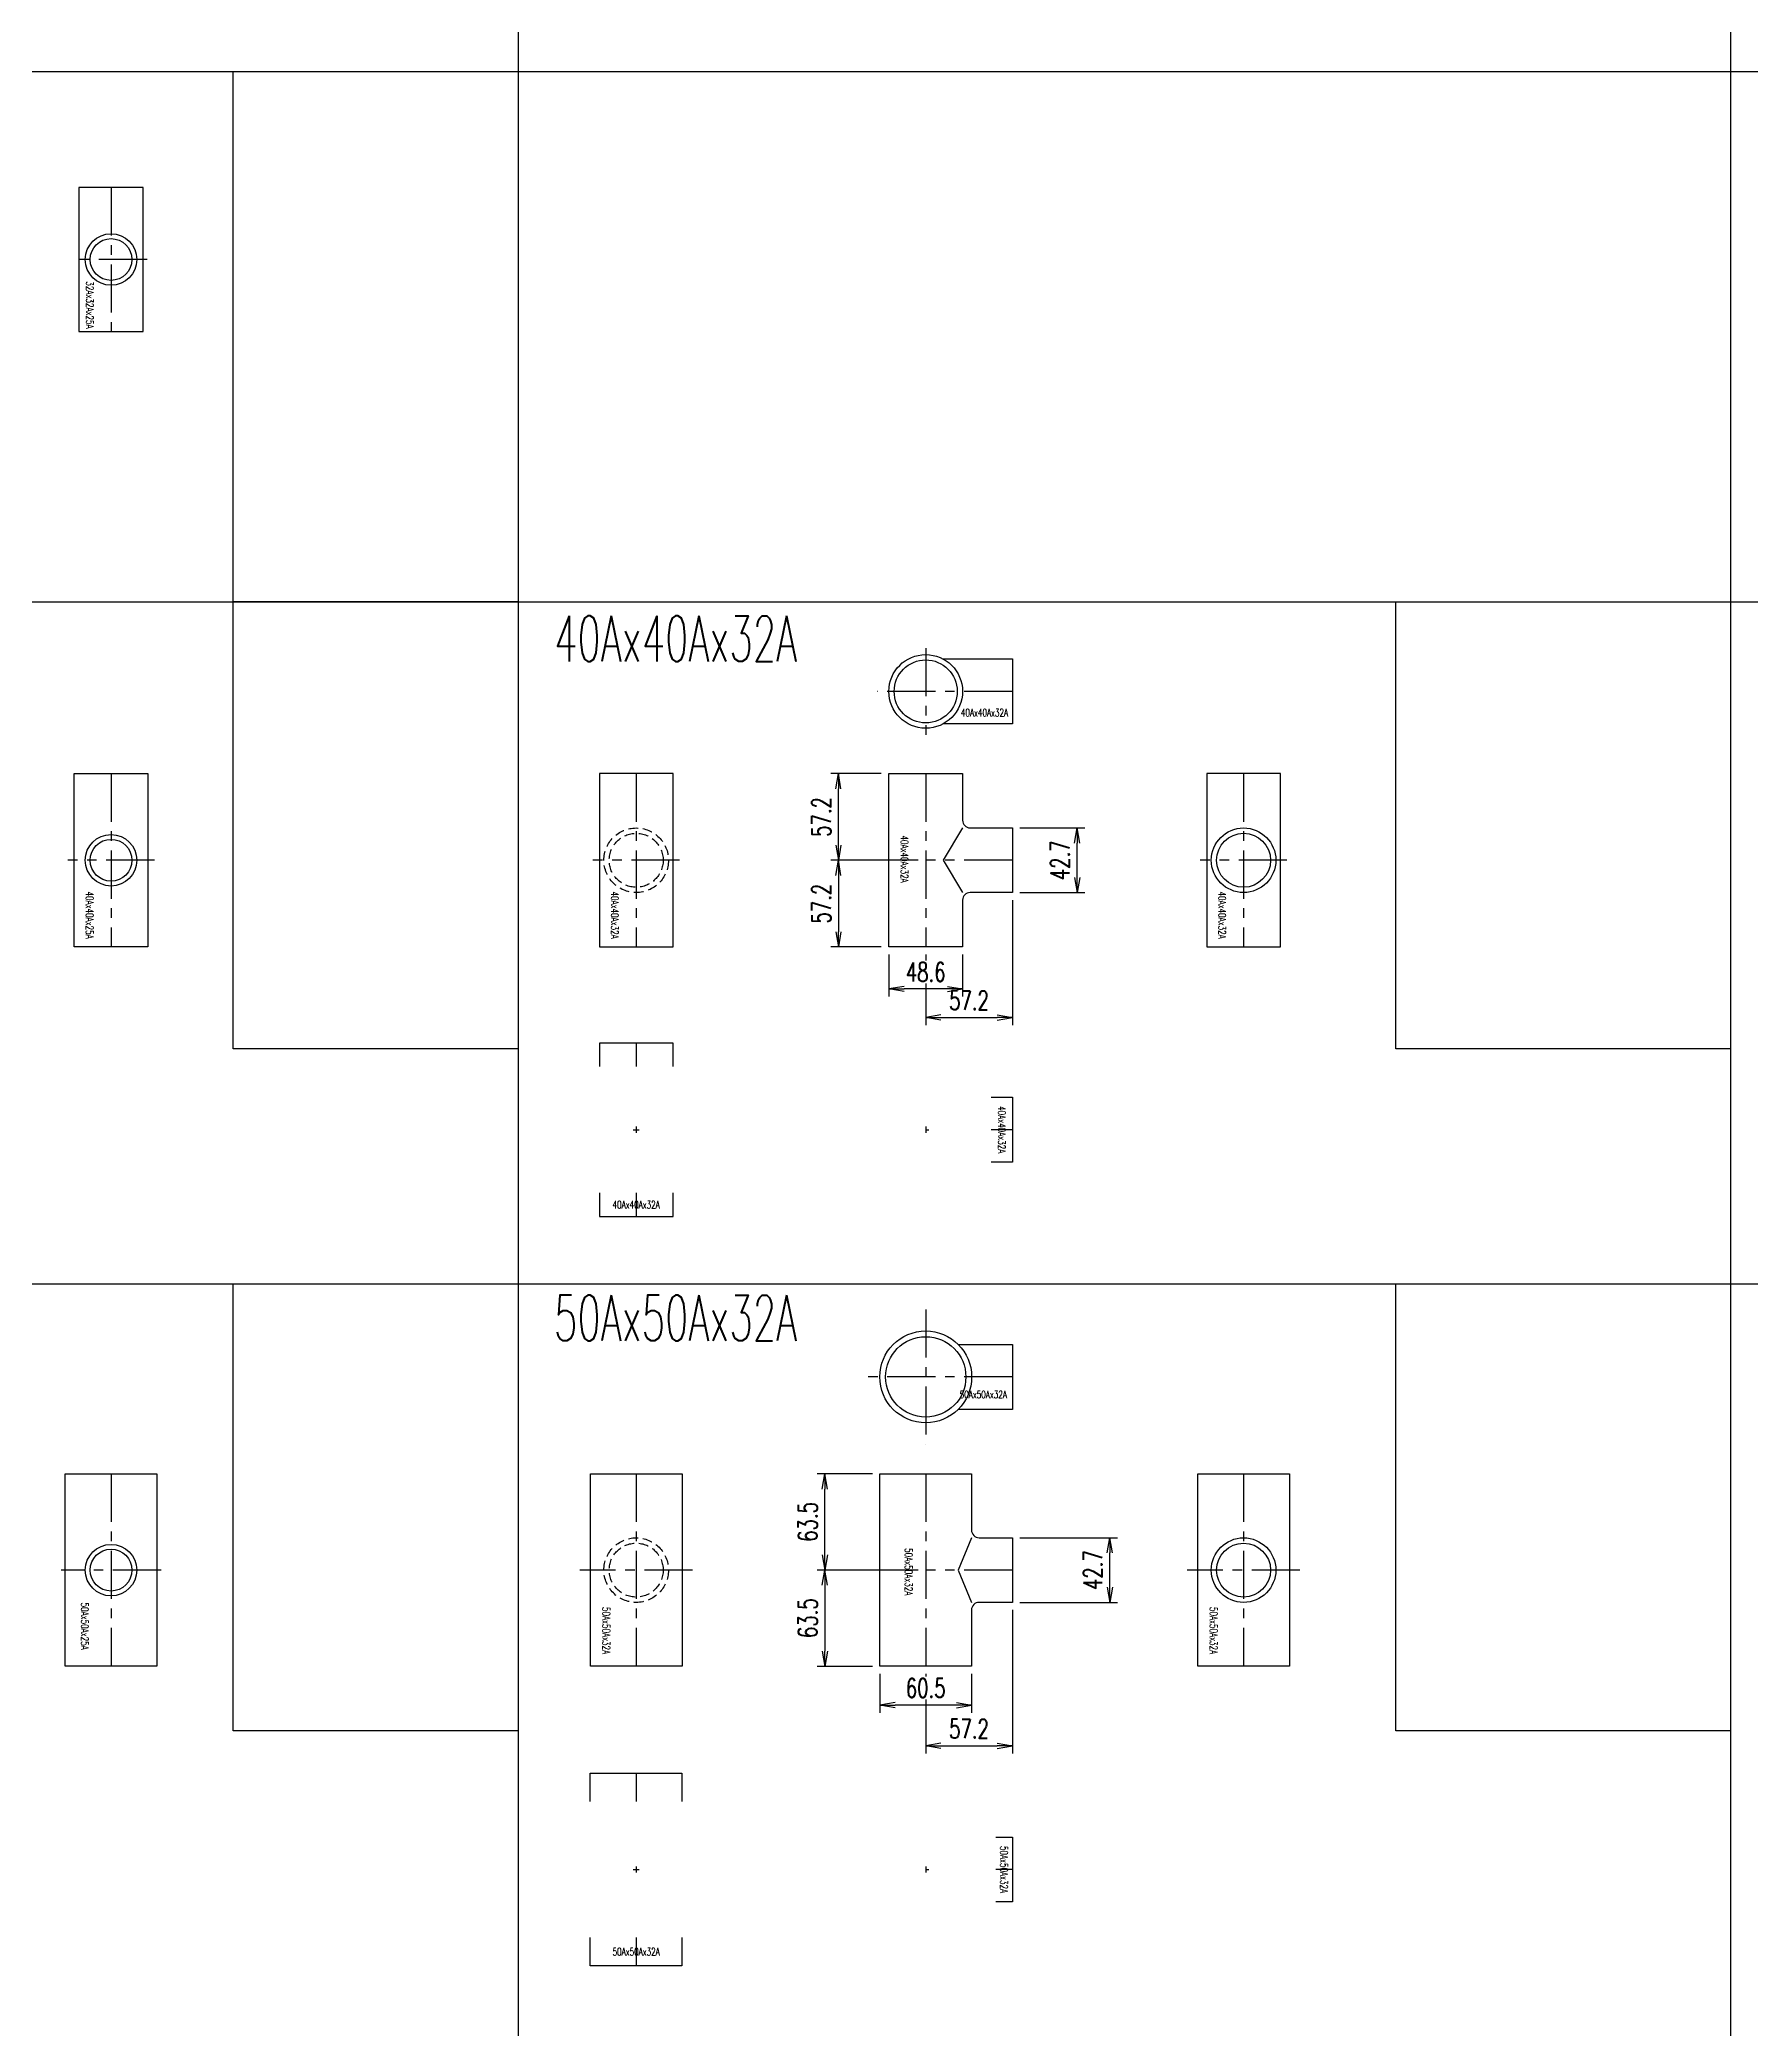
# Model space of a CAD drawing. Header units: millimetres. Extents: x 2090 to 42062, y -14812 to 2738.
# Drawn here: x 10470 to 11598, y -294 to 1019 of the extents above; entities that cross this region are included whole.
import ezdxf

# ---------------------------------------------------------------- set-up
doc = ezdxf.new("R2010")
doc.units = ezdxf.units.MM
doc.header["$PDMODE"] = 35
doc.linetypes.add('CENTER', pattern=[50.8, 31.75, -6.35, 6.35, -6.35])
doc.linetypes.add('HIDDEN', pattern=[9.525, 6.35, -3.175])
for name, color, linetype in [('#配管（SUS)', 220, 'Continuous'), ('DIM', 1, 'Continuous'), ('skeleton', 7, 'Continuous')]:
    doc.layers.add(name, color=color, linetype=linetype)
doc.styles.add('kpk', font='romans.shx', dxfattribs={"width": 0.7, "bigfont": 'extfont2.shx'})
doc.styles.get("Standard").update_dxf_attribs({"font": 'romans.shx', "bigfont": 'extfont.shx'})
doc.dimstyles.new('1／5～KPK', dxfattribs={"dimscale": 5, "dimtxt": 2.5, "dimasz": 2, "dimexe": 1, "dimexo": 1, "dimgap": 1, "dimtad": 3, "dimdsep": 46, "dimtxsty": 'kpk', "dimblk": 'OPEN', "dimcen": 2.5, "dimclrd": 9, "dimclre": 9, "dimclrt": 4, "dimadec": 1, "dimazin": 2, "dimtfac": 1, "dimtmove": 0, "dimatfit": 2, "dimldrblk": 'OPEN', "dimfxl": 1, "dimtfill": 1, "dimlwd": -1, "dimlwe": -1, "dimarcsym": 1})

# ---------------------------------------------------------------- blocks, each defined once
blk = doc.blocks.new('_Open')
at = {"color": 0, "linetype": 'ByBlock', "lineweight": -2}
for p, q in [((-1, 0.17), (0, 0)), ((-1, -0.17), (0, 0)), ((0, 0), (-1, 0))]:
    blk.add_line(p, q, dxfattribs=at)
blk = doc.blocks.new('*D317')
at = {"layer": '#配管（SUS)', "color": 9, "transparency": 16777216}
for p, q in [((11024.9, 534.3), (10991.6, 534.3)), ((10996.6, 487.1), (10996.6, 524.3)), ((11049.2, 477.1), (10991.6, 477.1))]:
    blk.add_line(p, q, dxfattribs=at)
at = {"layer": 'Defpoints', "color": 0, "linetype": 'CENTER', "transparency": 16777216}
for p in [(10996.6, 534.3), (11029.9, 534.3), (11054.2, 477.1)]:
    blk.add_point(p, dxfattribs=at)
at = {"layer": '#配管（SUS)', "color": 9, "linetype": 'CENTER', "transparency": 16777216, "xscale": 10, "yscale": 10, "zscale": 10}
for p, rotation in [((10996.6, 534.3), 90), ((10996.6, 477.1), 270)]:
    blk.add_blockref('_Open', p, dxfattribs=dict(at, rotation=rotation))
at = {"layer": '#配管（SUS)', "color": 4, "linetype": 'CENTER', "transparency": 16777216, "insert": (10985.4, 505.7), "char_height": 12.5, "attachment_point": 5, "rotation": 90, "style": 'kpk', "bg_fill": 3, "box_fill_scale": 1.1, "bg_fill_color": 256, "bg_fill_true_color": 13158600, "bg_fill_transparency": 0}
blk.add_mtext('57.2', dxfattribs=at)
blk = doc.blocks.new('*D318')
at = {"layer": '#配管（SUS)', "color": 9, "transparency": 16777216}
for p, q in [((11049.2, 477.1), (10991.6, 477.1)), ((10996.6, 467.1), (10996.6, 429.9)), ((11024.9, 419.9), (10991.6, 419.9))]:
    blk.add_line(p, q, dxfattribs=at)
at = {"layer": 'Defpoints', "color": 0, "linetype": 'CENTER', "transparency": 16777216}
for p in [(11054.2, 477.1), (10996.6, 419.9), (11029.9, 419.9)]:
    blk.add_point(p, dxfattribs=at)
at = {"layer": '#配管（SUS)', "color": 9, "linetype": 'CENTER', "transparency": 16777216, "xscale": 10, "yscale": 10, "zscale": 10}
for p, rotation in [((10996.6, 477.1), 90), ((10996.6, 419.9), 270)]:
    blk.add_blockref('_Open', p, dxfattribs=dict(at, rotation=rotation))
at = {"layer": '#配管（SUS)', "color": 4, "linetype": 'CENTER', "transparency": 16777216, "insert": (10985.4, 448.5), "char_height": 12.5, "attachment_point": 5, "rotation": 90, "style": 'kpk', "bg_fill": 3, "box_fill_scale": 1.1, "bg_fill_color": 256, "bg_fill_true_color": 13158600, "bg_fill_transparency": 0}
blk.add_mtext('57.2', dxfattribs=at)
blk = doc.blocks.new('*D319')
at = {"layer": 'Defpoints', "color": 0, "linetype": 'ByBlock', "transparency": 16777216}
for p in [(11111.4, 455.8), (11054.2, 419.9), (11111.4, 373.4)]:
    blk.add_point(p, dxfattribs=at)
at = {"layer": 'DIM', "color": 9, "transparency": 16777216}
for p, q in [((11111.4, 450.8), (11111.4, 368.4)), ((11054.2, 414.9), (11054.2, 368.4)), ((11064.2, 373.4), (11101.4, 373.4))]:
    blk.add_line(p, q, dxfattribs=at)
at = {"layer": 'DIM', "color": 9, "linetype": 'ByBlock', "transparency": 16777216, "xscale": 10, "yscale": 10, "zscale": 10, "rotation": 180}
blk.add_blockref('_Open', (11054.2, 373.4), dxfattribs=at)
at = {"layer": 'DIM', "color": 9, "linetype": 'ByBlock', "transparency": 16777216, "xscale": 10, "yscale": 10, "zscale": 10}
blk.add_blockref('_Open', (11111.4, 373.4), dxfattribs=at)
at = {"layer": 'DIM', "color": 4, "linetype": 'ByBlock', "transparency": 16777216, "insert": (11082.8, 384.7), "char_height": 12.5, "attachment_point": 5, "style": 'kpk', "bg_fill": 3, "box_fill_scale": 1.1, "bg_fill_color": 256, "bg_fill_true_color": 13158600, "bg_fill_transparency": 0}
blk.add_mtext('57.2', dxfattribs=at)
blk = doc.blocks.new('*D320')
at = {"layer": 'Defpoints', "color": 0, "linetype": 'ByBlock', "transparency": 16777216}
for p in [(11029.9, 419.9), (11078.5, 419.9), (11029.9, 392.2)]:
    blk.add_point(p, dxfattribs=at)
at = {"layer": 'DIM', "color": 9, "transparency": 16777216}
for p, q in [((11029.9, 414.9), (11029.9, 387.2)), ((11078.5, 414.9), (11078.5, 387.2)), ((11068.5, 392.2), (11039.9, 392.2))]:
    blk.add_line(p, q, dxfattribs=at)
at = {"layer": 'DIM', "color": 9, "linetype": 'ByBlock', "transparency": 16777216, "xscale": 10, "yscale": 10, "zscale": 10, "rotation": 180}
blk.add_blockref('_Open', (11029.9, 392.2), dxfattribs=at)
at = {"layer": 'DIM', "color": 9, "linetype": 'ByBlock', "transparency": 16777216, "xscale": 10, "yscale": 10, "zscale": 10}
blk.add_blockref('_Open', (11078.5, 392.2), dxfattribs=at)
at = {"layer": 'DIM', "color": 4, "linetype": 'ByBlock', "transparency": 16777216, "insert": (11054.2, 403.4), "char_height": 12.5, "attachment_point": 5, "style": 'kpk', "bg_fill": 3, "box_fill_scale": 1.1, "bg_fill_color": 256, "bg_fill_true_color": 13158600, "bg_fill_transparency": 0}
blk.add_mtext('48.6', dxfattribs=at)
blk = doc.blocks.new('*D321')
at = {"layer": 'Defpoints', "color": 0, "linetype": 'ByBlock', "transparency": 16777216}
for p in [(11111.4, 498.5), (11154.2, 498.5), (11111.4, 455.8)]:
    blk.add_point(p, dxfattribs=at)
at = {"layer": 'DIM', "color": 9, "transparency": 16777216}
for p, q in [((11116.4, 498.5), (11159.2, 498.5)), ((11154.2, 465.8), (11154.2, 488.5)), ((11116.4, 455.8), (11159.2, 455.8))]:
    blk.add_line(p, q, dxfattribs=at)
at = {"layer": 'DIM', "color": 9, "linetype": 'ByBlock', "transparency": 16777216, "xscale": 10, "yscale": 10, "zscale": 10}
for p, rotation in [((11154.2, 498.5), 90), ((11154.2, 455.8), 270)]:
    blk.add_blockref('_Open', p, dxfattribs=dict(at, rotation=rotation))
at = {"layer": 'DIM', "color": 4, "linetype": 'ByBlock', "transparency": 16777216, "insert": (11142.9, 477.1), "char_height": 12.5, "attachment_point": 5, "rotation": 90, "style": 'kpk', "bg_fill": 3, "box_fill_scale": 1.1, "bg_fill_color": 256, "bg_fill_true_color": 13158600, "bg_fill_transparency": 0}
blk.add_mtext('42.7', dxfattribs=at)
blk = doc.blocks.new('*D322')
at = {"layer": 'Defpoints', "color": 0, "linetype": 'ByBlock', "transparency": 16777216}
for p in [(10987.7, 72.2), (11024, 72.2), (11054.2, 8.7)]:
    blk.add_point(p, dxfattribs=at)
at = {"layer": 'DIM', "color": 9, "transparency": 16777216}
for p, q in [((11019, 72.2), (10982.7, 72.2)), ((10987.7, 18.7), (10987.7, 62.2)), ((11049.2, 8.7), (10982.7, 8.7))]:
    blk.add_line(p, q, dxfattribs=at)
at = {"layer": 'DIM', "color": 9, "linetype": 'ByBlock', "transparency": 16777216, "xscale": 10, "yscale": 10, "zscale": 10}
for p, rotation in [((10987.7, 72.2), 90), ((10987.7, 8.7), 270)]:
    blk.add_blockref('_Open', p, dxfattribs=dict(at, rotation=rotation))
at = {"layer": 'DIM', "color": 4, "linetype": 'ByBlock', "transparency": 16777216, "insert": (10976.4, 40.5), "char_height": 12.5, "attachment_point": 5, "rotation": 90, "style": 'kpk', "bg_fill": 3, "box_fill_scale": 1.1, "bg_fill_color": 256, "bg_fill_true_color": 13158600, "bg_fill_transparency": 0}
blk.add_mtext('63.5', dxfattribs=at)
blk = doc.blocks.new('*D323')
at = {"layer": 'Defpoints', "color": 0, "linetype": 'ByBlock', "transparency": 16777216}
for p in [(11054.2, 8.7), (10987.7, -54.8), (11024, -54.8)]:
    blk.add_point(p, dxfattribs=at)
at = {"layer": 'DIM', "color": 9, "transparency": 16777216}
for p, q in [((11049.2, 8.7), (10982.7, 8.7)), ((10987.7, -1.3), (10987.7, -44.8)), ((11019, -54.8), (10982.7, -54.8))]:
    blk.add_line(p, q, dxfattribs=at)
at = {"layer": 'DIM', "color": 9, "linetype": 'ByBlock', "transparency": 16777216, "xscale": 10, "yscale": 10, "zscale": 10}
for p, rotation in [((10987.7, 8.7), 90), ((10987.7, -54.8), 270)]:
    blk.add_blockref('_Open', p, dxfattribs=dict(at, rotation=rotation))
at = {"layer": 'DIM', "color": 4, "linetype": 'ByBlock', "transparency": 16777216, "insert": (10976.4, -23), "char_height": 12.5, "attachment_point": 5, "rotation": 90, "style": 'kpk', "bg_fill": 3, "box_fill_scale": 1.1, "bg_fill_color": 256, "bg_fill_true_color": 13158600, "bg_fill_transparency": 0}
blk.add_mtext('63.5', dxfattribs=at)
blk = doc.blocks.new('*D324')
at = {"layer": 'Defpoints', "color": 0, "linetype": 'ByBlock', "transparency": 16777216}
for p in [(11111.4, -12.6), (11054.2, -54.8), (11111.4, -107.3)]:
    blk.add_point(p, dxfattribs=at)
at = {"layer": 'DIM', "color": 9, "transparency": 16777216}
for p, q in [((11111.4, -17.6), (11111.4, -112.3)), ((11054.2, -59.8), (11054.2, -112.3)), ((11064.2, -107.3), (11101.4, -107.3))]:
    blk.add_line(p, q, dxfattribs=at)
at = {"layer": 'DIM', "color": 9, "linetype": 'ByBlock', "transparency": 16777216, "xscale": 10, "yscale": 10, "zscale": 10, "rotation": 180}
blk.add_blockref('_Open', (11054.2, -107.3), dxfattribs=at)
at = {"layer": 'DIM', "color": 9, "linetype": 'ByBlock', "transparency": 16777216, "xscale": 10, "yscale": 10, "zscale": 10}
blk.add_blockref('_Open', (11111.4, -107.3), dxfattribs=at)
at = {"layer": 'DIM', "color": 4, "linetype": 'ByBlock', "transparency": 16777216, "insert": (11082.8, -96), "char_height": 12.5, "attachment_point": 5, "style": 'kpk', "bg_fill": 3, "box_fill_scale": 1.1, "bg_fill_color": 256, "bg_fill_true_color": 13158600, "bg_fill_transparency": 0}
blk.add_mtext('57.2', dxfattribs=at)
blk = doc.blocks.new('*D325')
at = {"layer": 'Defpoints', "color": 0, "linetype": 'ByBlock', "transparency": 16777216}
for p in [(11024, -54.8), (11084.5, -54.8), (11024, -80.4)]:
    blk.add_point(p, dxfattribs=at)
at = {"layer": 'DIM', "color": 9, "transparency": 16777216}
for p, q in [((11024, -59.8), (11024, -85.4)), ((11084.5, -59.8), (11084.5, -85.4)), ((11074.5, -80.4), (11034, -80.4))]:
    blk.add_line(p, q, dxfattribs=at)
at = {"layer": 'DIM', "color": 9, "linetype": 'ByBlock', "transparency": 16777216, "xscale": 10, "yscale": 10, "zscale": 10, "rotation": 180}
blk.add_blockref('_Open', (11024, -80.4), dxfattribs=at)
at = {"layer": 'DIM', "color": 9, "linetype": 'ByBlock', "transparency": 16777216, "xscale": 10, "yscale": 10, "zscale": 10}
blk.add_blockref('_Open', (11084.5, -80.4), dxfattribs=at)
at = {"layer": 'DIM', "color": 4, "linetype": 'ByBlock', "transparency": 16777216, "insert": (11054.2, -69.1), "char_height": 12.5, "attachment_point": 5, "style": 'kpk', "bg_fill": 3, "box_fill_scale": 1.1, "bg_fill_color": 256, "bg_fill_true_color": 13158600, "bg_fill_transparency": 0}
blk.add_mtext('60.5', dxfattribs=at)
blk = doc.blocks.new('*D326')
at = {"layer": 'Defpoints', "color": 0, "linetype": 'ByBlock', "transparency": 16777216}
for p in [(11111.4, 30.1), (11175.7, 30.1), (11111.4, -12.6)]:
    blk.add_point(p, dxfattribs=at)
at = {"layer": 'DIM', "color": 9, "transparency": 16777216}
for p, q in [((11116.4, 30.1), (11180.7, 30.1)), ((11175.7, -2.6), (11175.7, 20.1)), ((11116.4, -12.6), (11180.7, -12.6))]:
    blk.add_line(p, q, dxfattribs=at)
at = {"layer": 'DIM', "color": 9, "linetype": 'ByBlock', "transparency": 16777216, "xscale": 10, "yscale": 10, "zscale": 10}
for p, rotation in [((11175.7, 30.1), 90), ((11175.7, -12.6), 270)]:
    blk.add_blockref('_Open', p, dxfattribs=dict(at, rotation=rotation))
at = {"layer": 'DIM', "color": 4, "linetype": 'ByBlock', "transparency": 16777216, "insert": (11164.5, 8.7), "char_height": 12.5, "attachment_point": 5, "rotation": 90, "style": 'kpk', "bg_fill": 3, "box_fill_scale": 1.1, "bg_fill_color": 256, "bg_fill_true_color": 13158600, "bg_fill_transparency": 0}
blk.add_mtext('42.7', dxfattribs=at)
blk = doc.blocks.new('（SUS)32A×25A-RT-2')
at = {"layer": '#配管（SUS)', "color": 2, "linetype": 'CENTER'}
for p, q in [((0, 47.6), (0, -47.6)), ((23.8, 0), (-23.8, 0))]:
    blk.add_line(p, q, dxfattribs=at)
at = {"layer": '#配管（SUS)', "color": 0, "linetype": 'ByBlock'}
blk.add_lwpolyline([(-21.3, 47.6), (-21.3, -47.6), (21.3, -47.6), (21.3, 47.6)], close=True, dxfattribs=at)
for radius in [17, 13.8]:
    blk.add_circle((0, 0), radius, dxfattribs=at)
at = {"layer": 'Defpoints', "color": 5, "insert": (-14, -30), "char_height": 5, "attachment_point": 5, "rotation": 270}
blk.add_mtext('{\\W0.7;32Ax32Ax25A}', dxfattribs=at)
blk = doc.blocks.new('（SUS)40A×25A-RT-2')
at = {"layer": '#配管（SUS)', "color": 2, "linetype": 'CENTER'}
for p, q in [((0, 57.2), (0, -57.2)), ((28.6, 0), (-28.6, 0))]:
    blk.add_line(p, q, dxfattribs=at)
at = {"layer": '#配管（SUS)', "color": 0, "linetype": 'ByBlock'}
blk.add_lwpolyline([(24.3, 57.2), (24.3, -57.2), (-24.3, -57.2), (-24.3, 57.2)], close=True, dxfattribs=at)
for radius in [17, 13.8]:
    blk.add_circle((0, 0), radius, dxfattribs=at)
at = {"layer": 'Defpoints', "color": 5, "insert": (-14.1, -36.2), "char_height": 5, "attachment_point": 5, "rotation": 270}
blk.add_mtext('{\\W0.7;40Ax40Ax25A}', dxfattribs=at)
blk = doc.blocks.new('（SUS)50A×25A-RT-')
at = {"layer": '#配管（SUS)', "color": 2, "linetype": 'CENTER'}
for p, q in [((0, 63.5), (0, -63.5)), ((33, 0), (-33, 0))]:
    blk.add_line(p, q, dxfattribs=at)
at = {"layer": '#配管（SUS)', "color": 0, "linetype": 'ByBlock'}
blk.add_lwpolyline([(-30.2, 63.5), (30.2, 63.5), (30.2, -63.5), (-30.2, -63.5)], close=True, dxfattribs=at)
for radius in [17, 13.8]:
    blk.add_circle((0, 0), radius, dxfattribs=at)
at = {"layer": 'Defpoints', "color": 5, "insert": (-17.3, -37), "char_height": 5, "attachment_point": 5, "rotation": 270}
blk.add_mtext('{\\W0.7;50Ax50Ax25A}', dxfattribs=at)
blk = doc.blocks.new('（SUS)40A×32A-RT-1')
at = {"layer": '#配管（SUS)', "color": 2, "linetype": 'CENTER'}
for p, q in [((0, 57.2), (0, -57.2)), ((57.2, 0), (0, 0))]:
    blk.add_line(p, q, dxfattribs=at)
at = {"layer": '#配管（SUS)', "color": 0, "linetype": 'ByBlock'}
blk.add_lwpolyline([(24.3, 57.2), (24.3, 26.4, 0.414214), (29.3, 21.4), (57.2, 21.4), (57.2, -21.3), (29.3, -21.3, 0.414214), (24.3, -26.3), (24.3, -57.2), (-24.3, -57.2), (-24.3, 57.2)], format="xyb", close=True, dxfattribs=at)
blk.add_lwpolyline([(24.3, 21.4), (11.6, 0), (24.3, -21.3)], dxfattribs=at)
at = {"layer": 'Defpoints', "color": 5, "insert": (-14, 0.8), "char_height": 5, "attachment_point": 5, "rotation": 270}
blk.add_mtext('{\\W0.7;40Ax40Ax32A}', dxfattribs=at)
blk = doc.blocks.new('（SUS)40A×32A-RT-2')
at = {"layer": '#配管（SUS)', "color": 2, "linetype": 'CENTER'}
for p, q in [((0, 57.2), (0, -57.2)), ((28.6, 0), (-28.6, 0))]:
    blk.add_line(p, q, dxfattribs=at)
at = {"layer": '#配管（SUS)', "color": 0, "linetype": 'ByBlock'}
blk.add_lwpolyline([(-24.3, 57.2), (-24.3, -57.2), (24.3, -57.2), (24.3, 57.2)], close=True, dxfattribs=at)
for radius in [21.3, 17.8]:
    blk.add_circle((0, 0), radius, dxfattribs=at)
at = {"layer": 'Defpoints', "color": 5, "insert": (-14.1, -36.2), "char_height": 5, "attachment_point": 5, "rotation": 270}
blk.add_mtext('{\\W0.7;40Ax40Ax32A}', dxfattribs=at)
blk = doc.blocks.new('（SUS)40A×32A-RT-3')
at = {"layer": '#配管（SUS)', "color": 2, "linetype": 'CENTER'}
for p, q in [((0, 28.6), (0, -28.6)), ((57.2, 0), (-31.8, 0))]:
    blk.add_line(p, q, dxfattribs=at)
at = {"layer": '#配管（SUS)', "color": 0, "linetype": 'ByBlock'}
blk.add_lwpolyline([(11.6, 21.4), (57.2, 21.4), (57.2, -21.3), (11.6, -21.3)], dxfattribs=at)
for radius in [24.3, 20.8]:
    blk.add_circle((0, 0), radius, dxfattribs=at)
at = {"layer": 'Defpoints', "color": 5, "insert": (38.8, -14), "char_height": 5, "attachment_point": 5}
blk.add_mtext('{\\W0.7;40Ax40Ax32A}', dxfattribs=at)
blk = doc.blocks.new('（SUS)40A×32A-RT-4')
at = {"layer": '#配管（SUS)', "color": 2, "linetype": 'CENTER'}
for p, q in [((0, 57.2), (0, -57.2)), ((28.6, 0), (-28.6, 0))]:
    blk.add_line(p, q, dxfattribs=at)
at = {"layer": '#配管（SUS)', "color": 0, "linetype": 'ByBlock'}
blk.add_lwpolyline([(-24.3, 57.2), (-24.3, -57.2), (24.3, -57.2), (24.3, 57.2)], close=True, dxfattribs=at)
at = {"layer": '#配管（SUS)', "color": 252, "linetype": 'HIDDEN'}
for radius in [21.3, 17.8]:
    blk.add_circle((0, 0), radius, dxfattribs=at)
at = {"layer": 'Defpoints', "color": 5, "insert": (-14.1, -36.2), "char_height": 5, "attachment_point": 5, "rotation": 270}
blk.add_mtext('{\\W0.7;40Ax40Ax32A}', dxfattribs=at)
blk = doc.blocks.new('（SUS)40A×32A-RT-5')
at = {"layer": '#配管（SUS)', "color": 2, "linetype": 'CENTER'}
for p, q in [((0, 57.2), (0, 41.775)), ((-2, 0), (2, 0)), ((0, 2), (0, -2)), ((0, -41.775), (0, -57.2))]:
    blk.add_line(p, q, dxfattribs=at)
at = {"layer": '#配管（SUS)', "color": 0, "linetype": 'ByBlock'}
for points in [[(24.3, 41.775), (24.3, 57.2), (-24.3, 57.2), (-24.3, 41.775)], [(-24.3, -41.775), (-24.3, -57.2), (24.3, -57.2), (24.3, -41.775)]]:
    blk.add_lwpolyline(points, dxfattribs=at)
at = {"layer": 'Defpoints', "color": 5, "insert": (0, -49.4875), "char_height": 5, "attachment_point": 5}
blk.add_mtext('{\\W0.7;40Ax40Ax32A}', dxfattribs=at)
blk = doc.blocks.new('（SUS)40A×32A-RT-6')
at = {"layer": '#配管（SUS)', "color": 2, "linetype": 'CENTER'}
for p, q in [((0, 2), (0, -2)), ((0, 0), (2, 0)), ((57.2, 0), (43.25, 0))]:
    blk.add_line(p, q, dxfattribs=at)
at = {"layer": '#配管（SUS)', "color": 0, "linetype": 'ByBlock'}
blk.add_lwpolyline([(43.25, 21.35), (57.2, 21.35), (57.2, -21.35), (43.25, -21.35)], dxfattribs=at)
at = {"layer": 'Defpoints', "color": 5, "insert": (50.225, 0), "char_height": 5, "attachment_point": 5, "rotation": 270}
blk.add_mtext('{\\W0.7;40Ax40Ax32A}', dxfattribs=at)
blk = doc.blocks.new('（SUS)50A×32A-RT-1')
at = {"layer": '#配管（SUS)', "color": 2, "linetype": 'CENTER'}
for p, q in [((0, 63.5), (0, -63.5)), ((57.2, 0), (0, 0))]:
    blk.add_line(p, q, dxfattribs=at)
at = {"layer": '#配管（SUS)', "color": 0, "linetype": 'ByBlock'}
blk.add_lwpolyline([(35.2, -21.3, 0.414214), (30.2, -26.3), (30.2, -63.5), (-30.3, -63.5), (-30.3, 63.5), (30.2, 63.5), (30.2, 26.4, 0.414214), (35.2, 21.4), (57.2, 21.4), (57.2, -21.3)], format="xyb", close=True, dxfattribs=at)
blk.add_lwpolyline([(30.2, 21.4), (21.4, 0), (30.2, -21.3)], dxfattribs=at)
at = {"layer": 'Defpoints', "color": 5, "insert": (-11.2, -1.1), "char_height": 5, "attachment_point": 5, "rotation": 270}
blk.add_mtext('{\\W0.7;50Ax50Ax32A}', dxfattribs=at)
blk = doc.blocks.new('（SUS)50A×32A-RT-2')
at = {"layer": '#配管（SUS)', "color": 2, "linetype": 'CENTER'}
for p, q in [((0, 63.5), (0, -63.5)), ((37.2, 0), (-37.2, 0))]:
    blk.add_line(p, q, dxfattribs=at)
at = {"layer": '#配管（SUS)', "color": 0, "linetype": 'ByBlock'}
blk.add_lwpolyline([(-30.2, 63.5), (30.3, 63.5), (30.3, -63.5), (-30.2, -63.5)], close=True, dxfattribs=at)
for radius in [21.3, 17.8]:
    blk.add_circle((0, 0), radius, dxfattribs=at)
at = {"layer": 'Defpoints', "color": 5, "insert": (-19.7, -39.9), "char_height": 5, "attachment_point": 5, "rotation": 270}
blk.add_mtext('{\\W0.7;50Ax50Ax32A}', dxfattribs=at)
blk = doc.blocks.new('（SUS)50A×32A-RT-3')
at = {"layer": '#配管（SUS)', "color": 2, "linetype": 'CENTER'}
for p, q in [((0, 44.5), (0, -44.4)), ((57.2, 0), (-41.1, 0))]:
    blk.add_line(p, q, dxfattribs=at)
at = {"layer": '#配管（SUS)', "color": 0, "linetype": 'ByBlock'}
blk.add_lwpolyline([(21.4, 21.3), (57.2, 21.3), (57.2, -21.4), (21.4, -21.4)], dxfattribs=at)
for radius in [30.3, 26.5]:
    blk.add_circle((0, 0), radius, dxfattribs=at)
at = {"layer": 'Defpoints', "color": 5, "insert": (38, -11.6), "char_height": 5, "attachment_point": 5}
blk.add_mtext('{\\W0.7;50Ax50Ax32A}', dxfattribs=at)
blk = doc.blocks.new('（SUS)50A×32A-RT-4')
at = {"layer": '#配管（SUS)', "color": 2, "linetype": 'CENTER'}
for p, q in [((0, 63.5), (0, -63.5)), ((37.2, 0), (-37.2, 0))]:
    blk.add_line(p, q, dxfattribs=at)
at = {"layer": '#配管（SUS)', "color": 0, "linetype": 'ByBlock'}
blk.add_lwpolyline([(-30.2, 63.5), (30.3, 63.5), (30.3, -63.5), (-30.2, -63.5)], close=True, dxfattribs=at)
at = {"layer": '#配管（SUS)', "color": 252, "linetype": 'HIDDEN'}
for radius in [21.3, 17.8]:
    blk.add_circle((0, 0), radius, dxfattribs=at)
at = {"layer": 'Defpoints', "color": 5, "insert": (-19.7, -39.9), "char_height": 5, "attachment_point": 5, "rotation": 270}
blk.add_mtext('{\\W0.7;50Ax50Ax32A}', dxfattribs=at)
blk = doc.blocks.new('（SUS)50A×32A-RT-5')
at = {"layer": '#配管（SUS)', "color": 2, "linetype": 'CENTER'}
for p, q in [((0, 63.5), (0, 44.9)), ((-2, 0), (2, 0)), ((0, 2), (0, -2)), ((0, -44.9), (0, -63.5))]:
    blk.add_line(p, q, dxfattribs=at)
at = {"layer": '#配管（SUS)', "color": 0, "linetype": 'ByBlock'}
for points in [[(-30.3, 44.9), (-30.3, 63.5), (30.2, 63.5), (30.2, 44.9)], [(30.2, -44.9), (30.2, -63.5), (-30.3, -63.5), (-30.3, -44.9)]]:
    blk.add_lwpolyline(points, dxfattribs=at)
at = {"layer": 'Defpoints', "color": 5, "insert": (0, -54.2), "char_height": 5, "attachment_point": 5}
blk.add_mtext('{\\W0.7;50Ax50Ax32A}', dxfattribs=at)
blk = doc.blocks.new('（SUS)50A×32A-RT-6')
at = {"layer": '#配管（SUS)', "color": 2, "linetype": 'CENTER'}
for p, q in [((0, 2), (0, -2)), ((0, 0), (2, 0)), ((57.2, 0), (46.225, 0))]:
    blk.add_line(p, q, dxfattribs=at)
at = {"layer": '#配管（SUS)', "color": 0, "linetype": 'ByBlock'}
blk.add_lwpolyline([(46.225, 21.35), (57.2, 21.35), (57.2, -21.35), (46.225, -21.35)], dxfattribs=at)
at = {"layer": 'Defpoints', "color": 5, "insert": (51.7125, 0), "char_height": 5, "attachment_point": 5, "rotation": 270}
blk.add_mtext('{\\W0.7;50Ax50Ax32A}', dxfattribs=at)

msp = doc.modelspace()

# ---------------------------------------------------------------- linework, layer by layer
at = {"layer": 'skeleton'}
for p, q in [((10785.36, 1707.568), (10785.36, -7094.106)), ((11585.36, 1707.568), (11585.36, -7094.106)), ((8325.36, 997.568), (21142.157, 997.568)), ((8325.36, 647.568), (21142.157, 647.568)), ((8325.36, 197.568), (21142.157, 197.568))]:
    msp.add_line(p, q, dxfattribs=at)
for points in [[(10597.28, 997.568), (10785.36, 997.568), (10785.36, 647.568), (10597.28, 647.568)], [(10597.28, 647.568), (10785.36, 647.568), (10785.36, 352.69), (10597.28, 352.69)], [(11364.451, 647.568), (11585.36, 647.568), (11585.36, 352.69), (11364.451, 352.69)], [(10597.28, 197.568), (10785.36, 197.568), (10785.36, -97.31), (10597.28, -97.31)], [(11364.451, 197.568), (11585.36, 197.568), (11585.36, -97.31), (11364.451, -97.31)]]:
    msp.add_lwpolyline(points, close=True, dxfattribs=at)

# ---------------------------------------------------------------- block references
at = {"layer": '#配管（SUS)'}
for name, p in [('（SUS)32A×25A-RT-2', (10516.635, 873.572)), ('（SUS)40A×32A-RT-3', (11054.217, 588.56)), ('（SUS)40A×25A-RT-2', (10516.635, 477.141)), ('（SUS)40A×32A-RT-4', (10863.163, 477.141)), ('（SUS)40A×32A-RT-2', (11263.97, 477.141)), ('（SUS)40A×32A-RT-5', (10863.163, 299.348)), ('（SUS)40A×32A-RT-6', (11054.217, 299.348)), ('（SUS)50A×32A-RT-3', (11054.217, 136.202)), ('（SUS)50A×25A-RT-', (10516.635, 8.716)), ('（SUS)50A×32A-RT-4', (10863.163, 8.716)), ('（SUS)50A×32A-RT-2', (11263.97, 8.716)), ('（SUS)50A×32A-RT-5', (10863.163, -188.879)), ('（SUS)50A×32A-RT-6', (11054.217, -188.879))]:
    msp.add_blockref(name, p, dxfattribs=at)

# ---------------------------------------------------------------- texts
at = {"color": 71, "char_height": 30, "attachment_point": 4}
for s, insert in [('{\\W0.6;40Ax40Ax32A}', (10808.918, 623.336)), ('{\\W0.6;50Ax50Ax32A}', (10808.918, 175.087))]:
    msp.add_mtext(s, dxfattribs=dict(at, insert=insert))

# ---------------------------------------------------------------- dimensions: what is measured, and where the dimension line sits
at = {"layer": '#配管（SUS)', "color": 2, "linetype": 'CENTER'}
dim = msp.add_linear_dim(base=(10996.64, 534.341), p1=(11054.217, 477.141), p2=(11029.917, 534.341), angle=90, dimstyle='1／5～KPK', dxfattribs=at)
dim.commit()
dim.dimension.update_dxf_attribs({"geometry": '*D317', "text_midpoint": (10985.39, 505.741)})
at = {"layer": 'DIM', "linetype": 'ByBlock'}
dim = msp.add_linear_dim(base=(10987.656, 72.216), p1=(11054.217, 8.716), p2=(11023.967, 72.216), angle=90, dimstyle='1／5～KPK', dxfattribs=at)
dim.commit()
dim.dimension.update_dxf_attribs({"geometry": '*D322', "text_midpoint": (10976.406, 40.466)})

# ---------------------------------------------------------------- next in the draw order: dimensions: what is measured, and where the dimension line sits
at = {"layer": '#配管（SUS)', "color": 2, "linetype": 'CENTER'}
dim = msp.add_linear_dim(base=(10996.64, 419.941), p1=(11054.217, 477.141), p2=(11029.917, 419.941), angle=90, dimstyle='1／5～KPK', dxfattribs=at)
dim.commit()
dim.dimension.update_dxf_attribs({"geometry": '*D318', "text_midpoint": (10985.39, 448.541)})
at = {"layer": 'DIM', "linetype": 'ByBlock'}
dim = msp.add_linear_dim(base=(10987.656, -54.784), p1=(11054.217, 8.716), p2=(11023.967, -54.784), angle=90, dimstyle='1／5～KPK', dxfattribs=at)
dim.commit()
dim.dimension.update_dxf_attribs({"geometry": '*D323', "text_midpoint": (10976.406, -23.034)})

# ---------------------------------------------------------------- next in the draw order: dimensions: what is measured, and where the dimension line sits
for base, p1, p2, picture, middle in [((11111.417, 373.43), (11054.217, 419.941), (11111.417, 455.791), '*D319', (11082.817, 384.68)), ((11111.417, -107.271), (11054.217, -54.784), (11111.417, -12.634), '*D324', (11082.817, -96.021))]:
    dim = msp.add_linear_dim(base=base, p1=p1, p2=p2, dimstyle='1／5～KPK', dxfattribs=at)
    dim.commit()
    dim.dimension.update_dxf_attribs({"geometry": picture, "text_midpoint": middle})

# ---------------------------------------------------------------- next in the draw order: dimensions: what is measured, and where the dimension line sits
for base, p1, p2, picture, middle in [((11154.183, 498.491), (11111.417, 455.791), (11111.417, 498.491), '*D321', (11142.933, 477.141)), ((11175.75, 30.066), (11111.417, -12.634), (11111.417, 30.066), '*D326', (11164.5, 8.716))]:
    dim = msp.add_linear_dim(base=base, p1=p1, p2=p2, angle=90, dimstyle='1／5～KPK', dxfattribs=at)
    dim.commit()
    dim.dimension.update_dxf_attribs({"geometry": picture, "text_midpoint": middle})
for base, p1, p2, picture, middle in [((11029.917, 392.181), (11078.517, 419.941), (11029.917, 419.941), '*D320', (11054.217, 403.431)), ((11023.967, -80.358), (11084.467, -54.784), (11023.967, -54.784), '*D325', (11054.217, -69.108))]:
    dim = msp.add_linear_dim(base=base, p1=p1, p2=p2, dimstyle='1／5～KPK', dxfattribs=at)
    dim.commit()
    dim.dimension.update_dxf_attribs({"geometry": picture, "text_midpoint": middle})

# ---------------------------------------------------------------- next in the draw order: block references
at = {"layer": '#配管（SUS)'}
for name, p in [('（SUS)40A×32A-RT-1', (11054.217, 477.141)), ('（SUS)50A×32A-RT-1', (11054.217, 8.716))]:
    msp.add_blockref(name, p, dxfattribs=at)

doc.saveas('drawing.dxf')
